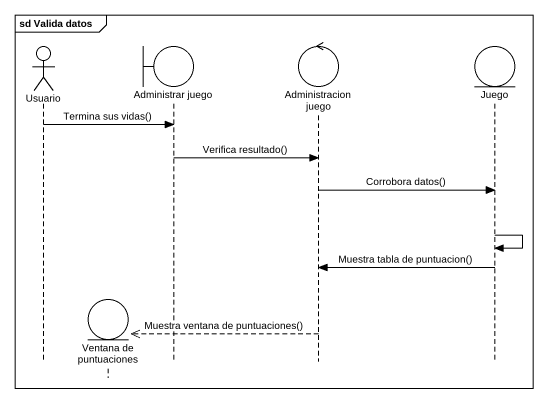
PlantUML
@startuml
mainframe sd Valida datos
hide footbox
actor Usuario
entity "Ventana de puntuaciones" as Ventana_de_puntuaciones
boundary "Administrar juego" as Administrar_juego
control "Administracion juego" as Administracion_juego
entity Juego

Usuario -> Administrar_juego : Termina sus vidas()
Administrar_juego -> Administracion_juego : Verifica resultado()
Administracion_juego -> Juego : Corrobora datos()
Juego -> Juego
Juego -> Administracion_juego : Muestra tabla de puntuacion()
Administracion_juego -->> Ventana_de_puntuaciones ** : Muestra ventana de puntuaciones()
@enduml
